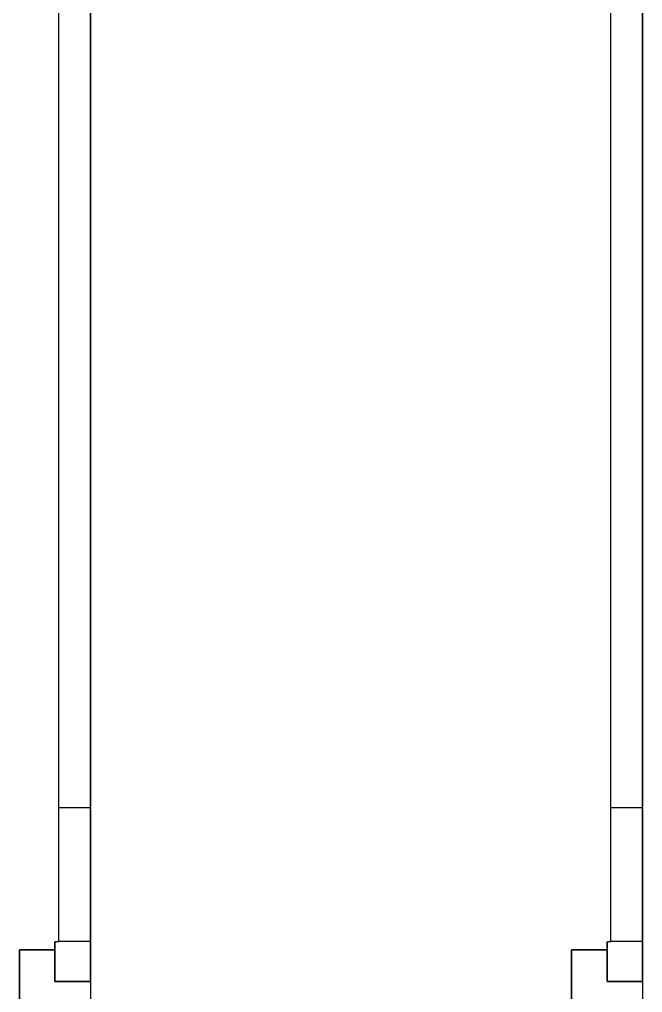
# Paper-space layout 'Sample Network Drawing - A1 Sheet' of a CAD drawing. Extents: x 49 to 806, y 22 to 564.
# Drawn here: x 394.83 to 398.78, y 264.75 to 270.92 of the extents above; entities that cross this region are included whole.
import ezdxf

# ---------------------------------------------------------------- set-up
doc = ezdxf.new("R2010")
doc.units = 0
doc.layers.add('N-EQPM-EXST', color=252, linetype='Continuous', lineweight=25)

psp = doc.layouts.new('Sample Network Drawing - A1 Sheet')

# ---------------------------------------------------------------- linework, layer by layer
at = {"layer": 'N-EQPM-EXST'}
for p, q in [((395.2814, 276.4168, -27.0761), (395.2814, 264.6168, -27.0761)), ((398.7814, 276.4168, -27.0761), (398.7814, 264.6168, -27.0761)), ((395.0814, 265.9168, -27.0761), (395.0814, 274.5168, -27.0761)), ((395.0814, 265.0668, -27.0761), (395.0814, 274.5168, -27.0761)), ((395.0814, 265.0668, -27.0761), (395.0814, 274.5168, -27.0761)), ((395.0814, 265.9168, -27.0761), (395.0814, 274.5168, -27.0761)), ((395.2814, 265.9168, -27.0761), (395.2814, 274.5168, -27.0761)), ((395.2814, 265.9168, -27.0761), (395.2814, 274.5168, -27.0761)), ((398.5814, 265.9168, -27.0761), (398.5814, 274.5168, -27.0761)), ((398.5814, 265.0668, -27.0761), (398.5814, 274.5168, -27.0761)), ((398.5814, 265.0668, -27.0761), (398.5814, 274.5168, -27.0761)), ((398.5814, 265.9168, -27.0761), (398.5814, 274.5168, -27.0761)), ((398.7814, 265.9168, -27.0761), (398.7814, 274.5168, -27.0761)), ((398.7814, 265.9168, -27.0761), (398.7814, 274.5168, -27.0761)), ((395.2814, 272.1168, -27.0761), (395.2814, 268.6168, -27.0761)), ((398.7814, 272.1168, -27.0761), (398.7814, 268.6168, -27.0761)), ((395.2814, 268.6168, -27.0761), (395.2814, 268.6168, -27.0761)), ((395.2814, 264.8168, -27.0761), (395.2814, 268.6168, -27.0761)), ((398.7814, 268.6168, -27.0761), (398.7814, 268.6168, -27.0761)), ((398.7814, 264.8168, -27.0761), (398.7814, 268.6168, -27.0761)), ((395.2814, 265.9168, -27.0761), (395.0814, 265.9168, -27.0761)), ((395.2814, 265.9168, -27.0761), (395.0814, 265.9168, -27.0761)), ((395.2814, 265.9168, -27.0761), (395.0814, 265.9168, -27.0761)), ((395.0814, 265.9168, -27.0761), (395.0814, 265.9168, -27.0761)), ((395.0814, 265.0718, -27.0761), (395.0814, 265.9168, -27.0761)), ((395.2814, 265.9168, -27.0761), (395.0814, 265.9168, -27.0761)), ((395.0814, 265.9168, -27.0761), (395.0814, 265.9168, -27.0761)), ((395.0814, 265.0718, -27.0761), (395.0814, 265.9168, -27.0761)), ((395.2814, 265.9168, -27.0761), (395.2814, 265.9168, -27.0761)), ((395.2814, 265.0718, -27.0761), (395.2814, 265.9168, -27.0761)), ((395.2814, 265.9168, -27.0761), (395.2814, 265.9168, -27.0761)), ((395.2814, 265.0718, -27.0761), (395.2814, 265.9168, -27.0761)), ((398.7814, 265.9168, -27.0761), (398.5814, 265.9168, -27.0761)), ((398.7814, 265.9168, -27.0761), (398.5814, 265.9168, -27.0761)), ((398.7814, 265.9168, -27.0761), (398.5814, 265.9168, -27.0761)), ((398.5814, 265.9168, -27.0761), (398.5814, 265.9168, -27.0761)), ((398.5814, 265.0718, -27.0761), (398.5814, 265.9168, -27.0761)), ((398.7814, 265.9168, -27.0761), (398.5814, 265.9168, -27.0761)), ((398.5814, 265.9168, -27.0761), (398.5814, 265.9168, -27.0761)), ((398.5814, 265.0718, -27.0761), (398.5814, 265.9168, -27.0761)), ((398.7814, 265.9168, -27.0761), (398.7814, 265.9168, -27.0761)), ((398.7814, 265.0718, -27.0761), (398.7814, 265.9168, -27.0761)), ((398.7814, 265.9168, -27.0761), (398.7814, 265.9168, -27.0761)), ((398.7814, 265.0718, -27.0761), (398.7814, 265.9168, -27.0761)), ((395.0814, 265.0668, -27.0761), (395.0564, 265.0668, -27.0761)), ((395.0564, 265.0668, -27.0761), (395.0564, 265.0168, -27.0761)), ((395.0814, 265.0668, -27.0761), (395.0564, 265.0668, -27.0761)), ((395.0564, 265.0168, -27.0761), (395.0564, 265.0668, -27.0761)), ((395.0564, 265.0168, -27.0761), (395.0564, 265.0668, -27.0761)), ((395.0564, 265.0668, -27.0761), (395.0564, 265.0668, -27.0761)), ((395.0564, 265.0668, -27.0761), (395.0564, 265.0168, -27.0761)), ((395.0814, 265.0668, -27.0761), (395.0564, 265.0668, -27.0761)), ((395.0564, 265.0668, -27.0761), (395.0564, 265.0668, -27.0761)), ((395.0814, 265.0668, -27.0761), (395.0564, 265.0668, -27.0761)), ((395.0814, 265.0718, -27.0761), (395.2814, 265.0718, -27.0761)), ((395.0814, 265.0718, -27.0761), (395.0814, 265.0668, -27.0761)), ((395.0814, 265.0718, -27.0761), (395.0814, 265.0718, -27.0761)), ((395.0814, 265.0718, -27.0761), (395.0814, 265.0718, -27.0761)), ((395.0814, 265.0718, -27.0761), (395.2814, 265.0718, -27.0761)), ((395.0814, 265.0718, -27.0761), (395.2814, 265.0718, -27.0761)), ((395.0814, 265.0718, -27.0761), (395.0814, 265.0668, -27.0761)), ((395.0814, 265.0718, -27.0761), (395.2814, 265.0718, -27.0761)), ((395.0814, 265.0668, -27.0761), (395.0814, 265.0668, -27.0761)), ((395.0814, 265.0668, -27.0761), (395.0814, 265.0668, -27.0761)), ((395.2814, 265.0718, -27.0761), (395.2814, 265.0718, -27.0761)), ((395.2814, 265.0718, -27.0761), (395.2814, 264.8168, -27.0761)), ((395.2814, 265.0718, -27.0761), (395.2814, 265.0718, -27.0761)), ((395.2814, 265.0718, -27.0761), (395.2814, 264.8168, -27.0761)), ((398.5814, 265.0668, -27.0761), (398.5564, 265.0668, -27.0761)), ((398.5564, 265.0668, -27.0761), (398.5564, 265.0168, -27.0761)), ((398.5814, 265.0668, -27.0761), (398.5564, 265.0668, -27.0761)), ((398.5564, 265.0168, -27.0761), (398.5564, 265.0668, -27.0761)), ((398.5564, 265.0168, -27.0761), (398.5564, 265.0668, -27.0761)), ((398.5564, 265.0668, -27.0761), (398.5564, 265.0668, -27.0761)), ((398.5564, 265.0668, -27.0761), (398.5564, 265.0168, -27.0761)), ((398.5814, 265.0668, -27.0761), (398.5564, 265.0668, -27.0761)), ((398.5564, 265.0668, -27.0761), (398.5564, 265.0668, -27.0761)), ((398.5814, 265.0668, -27.0761), (398.5564, 265.0668, -27.0761)), ((398.5814, 265.0718, -27.0761), (398.7814, 265.0718, -27.0761)), ((398.5814, 265.0718, -27.0761), (398.5814, 265.0668, -27.0761)), ((398.5814, 265.0718, -27.0761), (398.5814, 265.0718, -27.0761)), ((398.5814, 265.0718, -27.0761), (398.5814, 265.0718, -27.0761)), ((398.5814, 265.0718, -27.0761), (398.7814, 265.0718, -27.0761)), ((398.5814, 265.0718, -27.0761), (398.7814, 265.0718, -27.0761)), ((398.5814, 265.0718, -27.0761), (398.5814, 265.0668, -27.0761)), ((398.5814, 265.0718, -27.0761), (398.7814, 265.0718, -27.0761)), ((398.5814, 265.0668, -27.0761), (398.5814, 265.0668, -27.0761)), ((398.5814, 265.0668, -27.0761), (398.5814, 265.0668, -27.0761)), ((398.7814, 265.0718, -27.0761), (398.7814, 265.0718, -27.0761)), ((398.7814, 265.0718, -27.0761), (398.7814, 264.8168, -27.0761)), ((398.7814, 265.0718, -27.0761), (398.7814, 265.0718, -27.0761)), ((398.7814, 265.0718, -27.0761), (398.7814, 264.8168, -27.0761)), ((394.8314, 265.0168, -27.0761), (395.0564, 265.0168, -27.0761)), ((394.8314, 265.0168, -27.0761), (394.8314, 265.0168, -27.0761)), ((394.8314, 265.0168, -27.0761), (395.0564, 265.0168, -27.0761)), ((394.8314, 264.6168, -27.0761), (394.8314, 265.0168, -27.0761)), ((394.8314, 265.0168, -27.0761), (394.8314, 265.0168, -27.0761)), ((394.8314, 264.6168, -27.0761), (394.8314, 265.0168, -27.0761)), ((395.0564, 265.0168, -27.0761), (394.8314, 265.0168, -27.0761)), ((394.8314, 265.0168, -27.0761), (394.8314, 264.6168, -27.0761)), ((394.8314, 265.0168, -27.0761), (394.8314, 265.0168, -27.0761)), ((394.8314, 265.0168, -27.0761), (394.8314, 264.6168, -27.0761)), ((394.8314, 265.0168, -27.0761), (394.8314, 263.9168, -27.0761)), ((395.0564, 265.0168, -27.0761), (394.8314, 265.0168, -27.0761)), ((394.8314, 265.0168, -27.0761), (394.8314, 265.0168, -27.0761)), ((395.0564, 265.0168, -27.0761), (394.8314, 265.0168, -27.0761)), ((395.0564, 265.0168, -27.0761), (395.0564, 264.8168, -27.0761)), ((395.0564, 265.0168, -27.0761), (395.0564, 265.0168, -27.0761)), ((395.0564, 265.0168, -27.0761), (395.0564, 264.8168, -27.0761)), ((395.0564, 265.0168, -27.0761), (395.0564, 265.0168, -27.0761)), ((395.0564, 265.0168, -27.0761), (395.0564, 265.0168, -27.0761)), ((395.0564, 265.0168, -27.0761), (395.0564, 264.8168, -27.0761)), ((395.0564, 264.8168, -27.0761), (395.0564, 265.0168, -27.0761)), ((395.0564, 264.8168, -27.0761), (395.0564, 265.0168, -27.0761)), ((395.0564, 265.0168, -27.0761), (395.0564, 265.0168, -27.0761)), ((395.0564, 265.0168, -27.0761), (395.0564, 265.0168, -27.0761)), ((395.0564, 265.0168, -27.0761), (395.0564, 265.0168, -27.0761)), ((398.3314, 265.0168, -27.0761), (398.5564, 265.0168, -27.0761)), ((398.3314, 265.0168, -27.0761), (398.3314, 265.0168, -27.0761)), ((398.3314, 265.0168, -27.0761), (398.5564, 265.0168, -27.0761)), ((398.3314, 264.6168, -27.0761), (398.3314, 265.0168, -27.0761)), ((398.3314, 265.0168, -27.0761), (398.3314, 265.0168, -27.0761)), ((398.3314, 264.6168, -27.0761), (398.3314, 265.0168, -27.0761)), ((398.5564, 265.0168, -27.0761), (398.3314, 265.0168, -27.0761)), ((398.3314, 265.0168, -27.0761), (398.3314, 264.6168, -27.0761)), ((398.3314, 265.0168, -27.0761), (398.3314, 265.0168, -27.0761)), ((398.3314, 265.0168, -27.0761), (398.3314, 264.6168, -27.0761)), ((398.3314, 265.0168, -27.0761), (398.3314, 263.9168, -27.0761)), ((398.5564, 265.0168, -27.0761), (398.3314, 265.0168, -27.0761)), ((398.3314, 265.0168, -27.0761), (398.3314, 265.0168, -27.0761)), ((398.5564, 265.0168, -27.0761), (398.3314, 265.0168, -27.0761)), ((398.5564, 265.0168, -27.0761), (398.5564, 264.8168, -27.0761)), ((398.5564, 265.0168, -27.0761), (398.5564, 265.0168, -27.0761)), ((398.5564, 265.0168, -27.0761), (398.5564, 264.8168, -27.0761)), ((398.5564, 265.0168, -27.0761), (398.5564, 265.0168, -27.0761)), ((398.5564, 265.0168, -27.0761), (398.5564, 265.0168, -27.0761)), ((398.5564, 265.0168, -27.0761), (398.5564, 264.8168, -27.0761)), ((398.5564, 264.8168, -27.0761), (398.5564, 265.0168, -27.0761)), ((398.5564, 264.8168, -27.0761), (398.5564, 265.0168, -27.0761)), ((398.5564, 265.0168, -27.0761), (398.5564, 265.0168, -27.0761)), ((398.5564, 265.0168, -27.0761), (398.5564, 265.0168, -27.0761)), ((398.5564, 265.0168, -27.0761), (398.5564, 265.0168, -27.0761)), ((395.0564, 264.8168, -27.0761), (395.2814, 264.8168, -27.0761)), ((395.0564, 264.8168, -27.0761), (395.0564, 264.8168, -27.0761)), ((395.0564, 264.8168, -27.0761), (395.2814, 264.8168, -27.0761)), ((395.0564, 264.8168, -27.0761), (395.0564, 264.8168, -27.0761)), ((395.0564, 264.8168, -27.0761), (395.0564, 264.8168, -27.0761)), ((395.2814, 264.8168, -27.0761), (395.0564, 264.8168, -27.0761)), ((395.2814, 264.8168, -27.0761), (395.0564, 264.8168, -27.0761)), ((395.0564, 264.8168, -27.0761), (395.0564, 264.8168, -27.0761)), ((395.0564, 264.8168, -27.0761), (395.2814, 264.8168, -27.0761)), ((395.2814, 264.8168, -27.0761), (395.2814, 264.8168, -27.0761)), ((395.2814, 264.8168, -27.0761), (395.2814, 264.8168, -27.0761)), ((395.2814, 264.8168, -27.0761), (395.2814, 264.8168, -27.0761)), ((398.5564, 264.8168, -27.0761), (398.7814, 264.8168, -27.0761)), ((398.5564, 264.8168, -27.0761), (398.5564, 264.8168, -27.0761)), ((398.5564, 264.8168, -27.0761), (398.7814, 264.8168, -27.0761)), ((398.5564, 264.8168, -27.0761), (398.5564, 264.8168, -27.0761)), ((398.5564, 264.8168, -27.0761), (398.5564, 264.8168, -27.0761)), ((398.7814, 264.8168, -27.0761), (398.5564, 264.8168, -27.0761)), ((398.7814, 264.8168, -27.0761), (398.5564, 264.8168, -27.0761)), ((398.5564, 264.8168, -27.0761), (398.5564, 264.8168, -27.0761)), ((398.5564, 264.8168, -27.0761), (398.7814, 264.8168, -27.0761)), ((398.7814, 264.8168, -27.0761), (398.7814, 264.8168, -27.0761)), ((398.7814, 264.8168, -27.0761), (398.7814, 264.8168, -27.0761)), ((398.7814, 264.8168, -27.0761), (398.7814, 264.8168, -27.0761))]:
    psp.add_line(p, q, dxfattribs=at)

doc.saveas('drawing.dxf')
